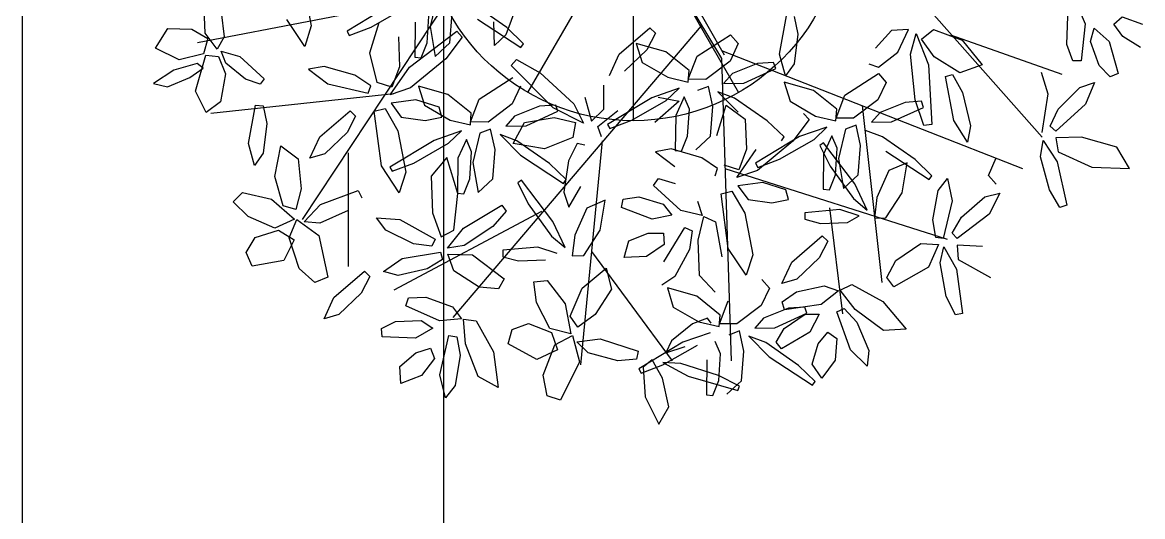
# Model space of a CAD drawing. Extents: x 8365 to 8547, y -347 to -272.
# Drawn here: x 8489.898 to 8491.492, y -318.148 to -317.444 of the extents above; entities that cross this region are included whole.
import ezdxf

# ---------------------------------------------------------------- set-up
doc = ezdxf.new("R2010")
doc.units = 0
doc.layers.get('0').update_dxf_attribs({"linetype": 'CONTINUOUS'})
doc.layers.add('1', color=7, linetype='CONTINUOUS')

msp = doc.modelspace()

# ---------------------------------------------------------------- linework, layer by layer
at = {"linetype": 'CONTINUOUS'}
for p, q in [((8490.7674, -316.9838), (8490.7674, -317.5838)), ((8490.7674, -316.9838), (8490.7674, -317.5838)), ((8490.7674, -316.9838), (8490.7674, -317.5838)), ((8490.6174, -317.024), (8490.9174, -317.5436)), ((8490.6174, -317.024), (8490.9174, -317.5436)), ((8490.6174, -317.5436), (8490.9174, -317.024))]:
    msp.add_line(p, q, dxfattribs=at)
at = {"color": 44}
for p, q in [((8490.7783, -317.3042), (8490.8928, -317.4952)), ((8490.7894, -317.302), (8490.897, -317.4902)), ((8491.1072, -317.333), (8491.3495, -317.6071)), ((8490.4966, -317.4057), (8490.1471, -317.4728)), ((8490.507, -317.4058), (8490.2962, -317.7245)), ((8490.8641, -317.4486), (8490.5106, -317.8643)), ((8491.219, -317.4616), (8491.3775, -317.5176)), ((8490.8928, -317.484), (8491.3216, -317.6518)), ((8490.8928, -317.4952), (8490.9068, -317.9258)), ((8490.4267, -317.5455), (8490.1657, -317.5735)), ((8491.0932, -317.5623), (8491.1212, -317.814)), ((8490.723, -317.6127), (8490.6924, -317.9314)), ((8490.3615, -317.6295), (8490.3615, -317.7916)), ((8490.8975, -317.6518), (8491.2144, -317.7525)), ((8490.6365, -317.7133), (8490.4267, -317.8252)), ((8491.0466, -317.7077), (8491.0652, -317.8587)), ((8490.7079, -317.7699), (8490.8229, -317.9258))]:
    msp.add_line(p, q, dxfattribs=at)
at = {"color": 60}
for p, q in [((8490.2979, -317.3896), (8490.309, -317.4488)), ((8490.1578, -317.4591), (8490.1558, -317.4128)), ((8490.488, -317.408), (8490.4782, -317.4495)), ((8490.1806, -317.4292), (8490.1848, -317.4644)), ((8490.4229, -317.4183), (8490.3599, -317.4564)), ((8490.3941, -317.4505), (8490.4433, -317.4225)), ((8490.5064, -317.4731), (8490.5097, -317.4311)), ((8490.2996, -317.4779), (8490.2742, -317.4395)), ((8490.309, -317.4488), (8490.2996, -317.4779)), ((8490.3925, -317.4872), (8490.4057, -317.4439)), ((8490.4569, -317.4435), (8490.4562, -317.4933)), ((8490.4737, -317.4729), (8490.4762, -317.4347)), ((8490.0872, -317.4805), (8490.1049, -317.4525)), ((8490.1049, -317.4525), (8490.1391, -317.4533)), ((8490.1391, -317.4533), (8490.1617, -317.4666)), ((8490.1749, -317.4818), (8490.1578, -317.4591)), ((8490.1848, -317.4644), (8490.1749, -317.4818)), ((8490.3599, -317.4564), (8490.3631, -317.4623)), ((8490.3631, -317.4623), (8490.3941, -317.4505)), ((8490.4331, -317.4642), (8490.4346, -317.5069)), ((8490.4487, -317.5074), (8490.5161, -317.4561)), ((8490.4782, -317.4495), (8490.4855, -317.4924)), ((8490.5237, -317.4648), (8490.5004, -317.4956)), ((8490.5161, -317.4561), (8490.5237, -317.4648)), ((8490.121, -317.4971), (8490.0872, -317.4805)), ((8490.1617, -317.4666), (8490.1554, -317.4884)), ((8490.4653, -317.4943), (8490.4737, -317.4729)), ((8490.4855, -317.4924), (8490.5064, -317.4731)), ((8490.1554, -317.4884), (8490.121, -317.4971)), ((8490.1442, -317.5415), (8490.1588, -317.4904)), ((8490.1588, -317.4904), (8490.177, -317.4923)), ((8490.177, -317.4923), (8490.1868, -317.5169)), ((8490.1873, -317.5019), (8490.1806, -317.4847)), ((8490.1806, -317.4847), (8490.2072, -317.4923)), ((8490.2072, -317.4923), (8490.2419, -317.5241)), ((8490.4029, -317.5296), (8490.3925, -317.4872)), ((8490.5004, -317.4956), (8490.4501, -317.537)), ((8490.4562, -317.4933), (8490.4653, -317.4943)), ((8490.1132, -317.5117), (8490.0841, -317.5307)), ((8490.1464, -317.5025), (8490.1132, -317.5117)), ((8490.136, -317.5225), (8490.1552, -317.5088)), ((8490.1552, -317.5088), (8490.1464, -317.5025)), ((8490.2154, -317.5248), (8490.1873, -317.5019)), ((8490.3273, -317.5064), (8490.3052, -317.5106)), ((8490.3052, -317.5106), (8490.3325, -317.5313)), ((8490.3709, -317.519), (8490.3273, -317.5064)), ((8490.4211, -317.547), (8490.4487, -317.5074)), ((8490.4346, -317.5069), (8490.4237, -317.5361)), ((8490.1043, -317.5354), (8490.136, -317.5225)), ((8490.1868, -317.5169), (8490.1795, -317.5567)), ((8490.2361, -317.532), (8490.2154, -317.5248)), ((8490.2419, -317.5241), (8490.2361, -317.532)), ((8490.3935, -317.5343), (8490.3709, -317.519)), ((8490.0841, -317.5307), (8490.1043, -317.5354)), ((8490.1594, -317.5722), (8490.1442, -317.5415)), ((8490.3325, -317.5313), (8490.39, -317.5448)), ((8490.39, -317.5448), (8490.3935, -317.5343)), ((8490.4237, -317.5361), (8490.4029, -317.5296)), ((8490.4501, -317.537), (8490.4211, -317.547)), ((8490.5035, -317.5464), (8490.4616, -317.5345)), ((8490.4616, -317.5345), (8490.4701, -317.5617)), ((8490.1795, -317.5567), (8490.1594, -317.5722)), ((8490.4578, -317.5541), (8490.4226, -317.559)), ((8490.4226, -317.559), (8490.437, -317.5786)), ((8490.4909, -317.5645), (8490.4578, -317.5541)), ((8490.2196, -317.6163), (8490.2295, -317.5618)), ((8490.2295, -317.5618), (8490.2405, -317.5627)), ((8490.2405, -317.5627), (8490.2459, -317.5878)), ((8490.3209, -317.607), (8490.3642, -317.5696)), ((8490.3642, -317.5696), (8490.3721, -317.5772)), ((8490.3985, -317.5702), (8490.414, -317.5666)), ((8490.4087, -317.648), (8490.3985, -317.5702)), ((8490.414, -317.5666), (8490.4324, -317.5981)), ((8490.4701, -317.5617), (8490.5065, -317.5828)), ((8490.4947, -317.5787), (8490.4909, -317.5645)), ((8490.2459, -317.5878), (8490.2406, -317.63)), ((8490.3721, -317.5772), (8490.3599, -317.6007)), ((8490.437, -317.5786), (8490.4709, -317.5833)), ((8490.4709, -317.5833), (8490.4947, -317.5787)), ((8490.307, -317.6373), (8490.3209, -317.607)), ((8490.3599, -317.6007), (8490.3281, -317.6311)), ((8490.4324, -317.5981), (8490.4435, -317.6573)), ((8490.5227, -317.5983), (8490.4838, -317.6119)), ((8490.5043, -317.616), (8490.5227, -317.5983)), ((8490.4838, -317.6119), (8490.4208, -317.6499)), ((8490.5298, -317.6107), (8490.5178, -317.637))]:
    msp.add_line(p, q, dxfattribs=at)
at = {"color": 68}
for p, q in [((8491.3983, -317.4171), (8491.4108, -317.4459)), ((8491.3845, -317.4751), (8491.3862, -317.4347)), ((8491.4108, -317.4459), (8491.4052, -317.4983)), ((8491.4515, -317.4462), (8491.4636, -317.4361)), ((8491.4642, -317.4641), (8491.4515, -317.4462)), ((8491.4636, -317.4361), (8491.4925, -317.4462)), ((8491.1701, -317.4595), (8491.1876, -317.5044)), ((8491.1777, -317.4678), (8491.1947, -317.4541)), ((8491.1947, -317.4541), (8491.2357, -317.4691)), ((8491.4184, -317.4712), (8491.4235, -317.452)), ((8491.4235, -317.452), (8491.4449, -317.471)), ((8491.4897, -317.4797), (8491.4642, -317.4641)), ((8491.1959, -317.493), (8491.1777, -317.4678)), ((8491.2357, -317.4691), (8491.2642, -317.5042)), ((8491.393, -317.4984), (8491.3845, -317.4751)), ((8491.4307, -317.5052), (8491.4184, -317.4712)), ((8491.4449, -317.471), (8491.4577, -317.5165)), ((8491.2322, -317.5156), (8491.1959, -317.493)), ((8491.1876, -317.5044), (8491.1926, -317.589)), ((8491.2642, -317.5042), (8491.2322, -317.5156)), ((8491.4052, -317.4983), (8491.393, -317.4984)), ((8491.4464, -317.5213), (8491.4307, -317.5052)), ((8491.2118, -317.5208), (8491.2218, -317.5181)), ((8491.2237, -317.5833), (8491.2118, -317.5208)), ((8491.2218, -317.5181), (8491.236, -317.5435)), ((8491.3481, -317.5146), (8491.3574, -317.5456)), ((8491.4577, -317.5165), (8491.4464, -317.5213)), ((8491.236, -317.5435), (8491.2473, -317.591)), ((8491.3723, -317.5676), (8491.4032, -317.5363)), ((8491.4032, -317.5363), (8491.4241, -317.5295)), ((8491.4241, -317.5295), (8491.4111, -317.5602)), ((8491.1811, -317.5905), (8491.1686, -317.554)), ((8491.3574, -317.5456), (8491.349, -317.6004)), ((8491.4111, -317.5602), (8491.3688, -317.5988)), ((8491.1352, -317.5856), (8491.1805, -317.5648)), ((8491.3607, -317.5914), (8491.3723, -317.5676)), ((8491.1063, -317.5861), (8491.1352, -317.5856)), ((8491.1926, -317.589), (8491.1811, -317.5905)), ((8491.243, -317.6143), (8491.2237, -317.5833)), ((8491.2473, -317.591), (8491.243, -317.6143)), ((8491.3688, -317.5988), (8491.3607, -317.5914)), ((8491.122, -317.6069), (8491.0982, -317.5978)), ((8491.1686, -317.6392), (8491.122, -317.6069)), ((8491.4057, -317.6073), (8491.3692, -317.608)), ((8491.3692, -317.608), (8491.3725, -317.6281)), ((8491.4556, -317.6216), (8491.4057, -317.6073)), ((8491.3471, -317.6351), (8491.3508, -317.6118)), ((8491.3508, -317.6118), (8491.371, -317.6422)), ((8491.4738, -317.6517), (8491.4556, -317.6216)), ((8491.1271, -317.6271), (8491.1885, -317.6676)), ((8491.1925, -317.6622), (8491.1686, -317.6392)), ((8491.2731, -317.662), (8491.284, -317.6369)), ((8491.3598, -317.6823), (8491.3471, -317.6351)), ((8491.3725, -317.6281), (8491.4202, -317.6501)), ((8491.1313, -317.6548), (8491.1142, -317.6933)), ((8491.1575, -317.6436), (8491.1313, -317.6548)), ((8491.1501, -317.6864), (8491.1575, -317.6436)), ((8491.371, -317.6422), (8491.3846, -317.7043)), ((8491.4202, -317.6501), (8491.4738, -317.6517)), ((8491.1885, -317.6676), (8491.1925, -317.6622)), ((8491.2013, -317.6831), (8491.2147, -317.6662)), ((8491.2147, -317.6662), (8491.2215, -317.6979)), ((8491.2842, -317.6742), (8491.2731, -317.662)), ((8491.1271, -317.7223), (8491.1501, -317.6864)), ((8491.1939, -317.725), (8491.2013, -317.6831)), ((8491.2679, -317.6922), (8491.2893, -317.6871)), ((8491.2893, -317.6871), (8491.2739, -317.7167)), ((8491.3747, -317.7073), (8491.3598, -317.6823)), ((8491.2215, -317.6979), (8491.2088, -317.7518)), ((8491.2346, -317.721), (8491.2679, -317.6922)), ((8491.3846, -317.7043), (8491.3747, -317.7073)), ((8491.2739, -317.7167), (8491.2287, -317.7518)), ((8491.1106, -317.7227), (8491.1271, -317.7223)), ((8491.1979, -317.7503), (8491.1939, -317.725)), ((8491.2212, -317.7438), (8491.2346, -317.721)), ((8491.2088, -317.7518), (8491.1979, -317.7503)), ((8491.2287, -317.7518), (8491.2212, -317.7438)), ((8491.1411, -317.7831), (8491.1769, -317.7587)), ((8491.1769, -317.7587), (8491.2018, -317.7601)), ((8491.2018, -317.7601), (8491.1876, -317.7922)), ((8491.2042, -317.7863), (8491.2097, -317.7633)), ((8491.2097, -317.7633), (8491.2274, -317.7953)), ((8491.2647, -317.7632), (8491.2283, -317.761)), ((8491.2283, -317.761), (8491.23, -317.7813)), ((8491.1282, -317.8072), (8491.1411, -317.7831)), ((8491.23, -317.7813), (8491.2758, -317.807)), ((8491.1876, -317.7922), (8491.1383, -317.8202)), ((8491.213, -317.8343), (8491.2042, -317.7863)), ((8491.2274, -317.7953), (8491.2361, -317.8582)), ((8490.8839, -317.8281), (8490.8618, -317.8041)), ((8491.1383, -317.8202), (8491.1282, -317.8072)), ((8490.9611, -317.8224), (8490.9494, -317.8472)), ((8490.9793, -317.8416), (8490.9998, -317.8275)), ((8491.0594, -317.8262), (8491.0347, -317.8456)), ((8491.0834, -317.8528), (8491.062, -317.8251)), ((8491.0785, -317.8171), (8491.1229, -317.8414)), ((8490.8911, -317.8606), (8490.8578, -317.8339)), ((8490.89, -317.8732), (8490.9026, -317.8404)), ((8490.9494, -317.8472), (8490.915, -317.8733)), ((8490.9825, -317.8534), (8490.9793, -317.8416)), ((8491.0347, -317.8456), (8490.9825, -317.8534)), ((8491.1229, -317.8414), (8491.156, -317.8807)), ((8491.2259, -317.8605), (8491.213, -317.8343)), ((8490.8897, -317.877), (8490.8911, -317.8606)), ((8490.9884, -317.8508), (8490.9528, -317.865)), ((8490.9691, -317.8787), (8491.0144, -317.8579)), ((8490.9822, -317.8798), (8491.0121, -317.8593)), ((8491.0114, -317.8492), (8490.9884, -317.8508)), ((8491.0144, -317.8579), (8491.0114, -317.8492)), ((8491.0121, -317.8593), (8491.0319, -317.8594)), ((8491.0319, -317.8594), (8491.0189, -317.8849)), ((8491.057, -317.8561), (8491.0675, -317.8511)), ((8491.0764, -317.91), (8491.057, -317.8561)), ((8491.0675, -317.8511), (8491.0855, -317.8707)), ((8491.1235, -317.8828), (8491.0834, -317.8528)), ((8491.2361, -317.8582), (8491.2259, -317.8605)), ((8490.8609, -317.8703), (8490.8897, -317.877)), ((8490.8784, -317.8722), (8490.873, -317.8649)), ((8490.915, -317.8733), (8490.89, -317.8732)), ((8490.9528, -317.865), (8490.9402, -317.8792)), ((8490.9402, -317.8792), (8490.9691, -317.8787)), ((8490.9707, -317.8991), (8490.9822, -317.8798)), ((8491.0855, -317.8707), (8491.1027, -317.9111)), ((8490.877, -317.8858), (8490.8381, -317.8994)), ((8490.9186, -317.8832), (8490.9032, -317.8891)), ((8490.925, -317.9121), (8490.9186, -317.8832)), ((8490.9559, -317.8999), (8490.932, -317.8909)), ((8490.932, -317.8909), (8490.961, -317.9202)), ((8491.0189, -317.8849), (8490.9782, -317.9087)), ((8491.0305, -317.9018), (8491.0446, -317.8851)), ((8491.0446, -317.8851), (8491.0574, -317.8942)), ((8491.0574, -317.8942), (8491.0549, -317.9247)), ((8491.156, -317.8807), (8491.1235, -317.8828)), ((8490.8915, -317.9157), (8490.8841, -317.8982)), ((8491.0024, -317.9323), (8490.9559, -317.8999)), ((8490.9782, -317.9087), (8490.9707, -317.8991)), ((8491.0219, -317.9305), (8491.0305, -317.9018)), ((8491.1005, -317.9334), (8491.0764, -317.91)), ((8491.1027, -317.9111), (8491.1005, -317.9334)), ((8490.889, -317.954), (8490.8915, -317.9157)), ((8490.9216, -317.9541), (8490.925, -317.9121)), ((8490.961, -317.9202), (8491.0224, -317.9606)), ((8491.0549, -317.9247), (8491.036, -317.9503)), ((8490.8888, -317.9469), (8490.8349, -317.9296)), ((8491.0264, -317.9552), (8491.0024, -317.9323)), ((8491.036, -317.9503), (8491.0219, -317.9305)), ((8490.8457, -317.9475), (8490.9163, -317.9681)), ((8490.8805, -317.9754), (8490.889, -317.954)), ((8490.9185, -317.9618), (8490.8888, -317.9469)), ((8490.9007, -317.9734), (8490.9216, -317.9541)), ((8491.0224, -317.9606), (8491.0264, -317.9552)), ((8490.8714, -317.9744), (8490.8805, -317.9754)), ((8490.9163, -317.9681), (8490.9185, -317.9618))]:
    msp.add_line(p, q, dxfattribs=at)
at = {"color": 62}
for p, q in [((8490.5872, -317.4512), (8490.5407, -317.4189)), ((8490.6009, -317.4205), (8490.5858, -317.4617)), ((8490.5457, -317.4391), (8490.6072, -317.4796)), ((8490.5696, -317.4766), (8490.5687, -317.4432)), ((8490.5858, -317.4617), (8490.5696, -317.4766)), ((8490.6111, -317.4742), (8490.5872, -317.4512)), ((8490.7475, -317.489), (8490.7909, -317.4516)), ((8490.7988, -317.4592), (8490.7865, -317.4827)), ((8490.7909, -317.4516), (8490.7988, -317.4592)), ((8490.6072, -317.4796), (8490.6111, -317.4742)), ((8490.8135, -317.4855), (8490.7717, -317.4737)), ((8490.7717, -317.4737), (8490.7801, -317.5009)), ((8490.5936, -317.5053), (8490.6012, -317.4966)), ((8490.6012, -317.4966), (8490.6348, -317.5156)), ((8490.7337, -317.5193), (8490.7475, -317.489)), ((8490.7865, -317.4827), (8490.7548, -317.5131)), ((8490.8468, -317.5122), (8490.8135, -317.4855)), ((8490.8457, -317.5248), (8490.8583, -317.492)), ((8490.6534, -317.5653), (8490.5936, -317.5053)), ((8490.7801, -317.5009), (8490.8166, -317.522)), ((8490.8454, -317.5287), (8490.8468, -317.5122)), ((8490.5482, -317.5529), (8490.596, -317.5224)), ((8490.6348, -317.5156), (8490.6826, -317.56)), ((8490.8166, -317.522), (8490.8454, -317.5287)), ((8490.6068, -317.5348), (8490.5951, -317.5596)), ((8490.5367, -317.5731), (8490.5035, -317.5464)), ((8490.5356, -317.5856), (8490.5482, -317.5529)), ((8490.5951, -317.5596), (8490.5606, -317.5858)), ((8490.5354, -317.5895), (8490.5367, -317.5731)), ((8490.634, -317.5633), (8490.5985, -317.5774)), ((8490.6148, -317.5911), (8490.6601, -317.5703)), ((8490.657, -317.5617), (8490.634, -317.5633)), ((8490.6601, -317.5703), (8490.657, -317.5617)), ((8490.5065, -317.5828), (8490.5354, -317.5895)), ((8490.5606, -317.5858), (8490.5356, -317.5856)), ((8490.5985, -317.5774), (8490.5858, -317.5916)), ((8490.5858, -317.5916), (8490.6148, -317.5911)), ((8490.5962, -317.6163), (8490.6126, -317.5865)), ((8490.6126, -317.5865), (8490.6548, -317.5794)), ((8490.5489, -317.6016), (8490.5391, -317.6431)), ((8490.5643, -317.5957), (8490.5489, -317.6016)), ((8490.5706, -317.6246), (8490.5643, -317.5957)), ((8490.6016, -317.6124), (8490.5777, -317.6034)), ((8490.5777, -317.6034), (8490.6067, -317.6327)), ((8490.6815, -317.6077), (8490.6408, -317.6237)), ((8490.2281, -317.6475), (8490.2196, -317.6163)), ((8490.257, -317.6631), (8490.2655, -317.6194)), ((8490.2655, -317.6194), (8490.2904, -317.6383)), ((8490.455, -317.6441), (8490.5043, -317.616)), ((8490.5372, -317.6282), (8490.5298, -317.6107)), ((8490.5673, -317.6666), (8490.5706, -317.6246)), ((8490.6408, -317.6237), (8490.5962, -317.6163)), ((8490.6481, -317.6447), (8490.6016, -317.6124)), ((8490.2406, -317.63), (8490.2281, -317.6475)), ((8490.2904, -317.6383), (8490.2945, -317.6808)), ((8490.3281, -317.6311), (8490.307, -317.6373)), ((8490.5021, -317.6362), (8490.4794, -317.663)), ((8490.5176, -317.6875), (8490.5021, -317.6362)), ((8490.5178, -317.637), (8490.5171, -317.6869)), ((8490.5347, -317.6664), (8490.5372, -317.6282)), ((8490.6067, -317.6327), (8490.6681, -317.6731)), ((8490.434, -317.6864), (8490.4087, -317.648)), ((8490.4208, -317.6499), (8490.424, -317.6558)), ((8490.424, -317.6558), (8490.455, -317.6441)), ((8490.5391, -317.6431), (8490.5464, -317.6859)), ((8490.672, -317.6677), (8490.6481, -317.6447)), ((8490.6752, -317.6409), (8490.6685, -317.6857)), ((8490.2687, -317.705), (8490.257, -317.6631)), ((8490.4435, -317.6573), (8490.434, -317.6864)), ((8490.4794, -317.663), (8490.4816, -317.7149)), ((8490.5262, -317.6878), (8490.5347, -317.6664)), ((8490.5464, -317.6859), (8490.5673, -317.6666)), ((8490.6084, -317.6687), (8490.6029, -317.6725)), ((8490.6029, -317.6725), (8490.6178, -317.7021)), ((8490.6529, -317.7273), (8490.6084, -317.6687)), ((8490.6681, -317.6731), (8490.672, -317.6677)), ((8490.1976, -317.6993), (8490.2111, -317.6859)), ((8490.2111, -317.6859), (8490.2522, -317.6957)), ((8490.2945, -317.6808), (8490.287, -317.7104)), ((8490.3219, -317.7033), (8490.3755, -317.6832)), ((8490.3755, -317.6832), (8490.3807, -317.6936)), ((8490.5118, -317.7398), (8490.5176, -317.6875)), ((8490.5171, -317.6869), (8490.5262, -317.6878)), ((8490.6685, -317.6857), (8490.6756, -317.7071)), ((8490.219, -317.72), (8490.1976, -317.6993)), ((8490.2522, -317.6957), (8490.2851, -317.7241)), ((8490.2988, -317.7277), (8490.3219, -317.7033)), ((8490.5257, -317.7367), (8490.5802, -317.7042)), ((8490.5802, -317.7042), (8490.5863, -317.7126)), ((8490.6178, -317.7021), (8490.6509, -317.7481)), ((8490.2569, -317.7368), (8490.219, -317.72)), ((8490.287, -317.7104), (8490.2687, -317.705)), ((8490.3613, -317.7119), (8490.3211, -317.7296)), ((8490.4816, -317.7149), (8490.4938, -317.7493)), ((8490.5863, -317.7126), (8490.5672, -317.7347)), ((8490.2851, -317.7241), (8490.2569, -317.7368)), ((8490.2774, -317.7505), (8490.2886, -317.7244)), ((8490.2886, -317.7244), (8490.3197, -317.7475)), ((8490.3211, -317.7296), (8490.2988, -317.7277)), ((8490.415, -317.7397), (8490.4019, -317.7219)), ((8490.4019, -317.7219), (8490.4352, -317.7246)), ((8490.4352, -317.7246), (8490.4851, -317.7525)), ((8490.5672, -317.7347), (8490.5265, -317.7616)), ((8490.6705, -317.7645), (8490.6529, -317.7273)), ((8490.2162, -317.7713), (8490.229, -317.7502)), ((8490.229, -317.7502), (8490.2623, -317.7399)), ((8490.2623, -317.7399), (8490.2846, -317.7536)), ((8490.2915, -317.7945), (8490.2774, -317.7505)), ((8490.3197, -317.7475), (8490.3327, -317.8066)), ((8490.4544, -317.759), (8490.415, -317.7397)), ((8490.4938, -317.7493), (8490.5118, -317.7398)), ((8490.5031, -317.7655), (8490.5257, -317.7367)), ((8490.6509, -317.7481), (8490.6705, -317.7645)), ((8490.2846, -317.7536), (8490.2701, -317.783)), ((8490.4807, -317.7625), (8490.4544, -317.759)), ((8490.4851, -317.7525), (8490.4807, -317.7625)), ((8490.5265, -317.7616), (8490.5031, -317.7655)), ((8490.6314, -317.7637), (8490.5818, -317.7683)), ((8490.2246, -317.791), (8490.2162, -317.7713)), ((8490.2701, -317.783), (8490.2246, -317.791)), ((8490.4119, -317.7988), (8490.4383, -317.7801)), ((8490.314, -317.8142), (8490.2915, -317.7945)), ((8490.3411, -317.8355), (8490.3845, -317.7982)), ((8490.3845, -317.7982), (8490.3924, -317.8058)), ((8490.4326, -317.8045), (8490.4119, -317.7988)), ((8490.3327, -317.8066), (8490.314, -317.8142)), ((8490.3924, -317.8058), (8490.3801, -317.8292)), ((8490.3801, -317.8292), (8490.3484, -317.8597)), ((8490.3273, -317.8659), (8490.3411, -317.8355)), ((8490.3484, -317.8597), (8490.3273, -317.8659)), ((8490.4089, -317.8797), (8490.429, -317.8696)), ((8490.41, -317.8918), (8490.4089, -317.8797)), ((8490.4364, -317.958), (8490.4351, -317.9337))]:
    msp.add_line(p, q, dxfattribs=at)
at = {"color": 64}
for p, q in [((8490.9756, -317.4888), (8490.9855, -317.4343)), ((8490.9964, -317.4352), (8491.0018, -317.4604)), ((8490.8583, -317.492), (8490.906, -317.4616)), ((8490.906, -317.4616), (8490.9168, -317.474)), ((8491.0018, -317.4604), (8490.9965, -317.5026)), ((8490.9168, -317.474), (8490.9051, -317.4988)), ((8490.9841, -317.5201), (8490.9756, -317.4888)), ((8490.9051, -317.4988), (8490.8707, -317.525)), ((8490.9441, -317.5024), (8490.9085, -317.5166)), ((8490.9248, -317.5303), (8490.9701, -317.5095)), ((8490.9671, -317.5009), (8490.9441, -317.5024)), ((8490.9701, -317.5095), (8490.9671, -317.5009)), ((8490.9965, -317.5026), (8490.9841, -317.5201)), ((8490.8707, -317.525), (8490.8457, -317.5248)), ((8490.9085, -317.5166), (8490.8959, -317.5308)), ((8491.0239, -317.5408), (8490.9821, -317.529)), ((8490.9821, -317.529), (8490.9905, -317.5562)), ((8490.7255, -317.5674), (8490.7256, -317.5332)), ((8490.8327, -317.5375), (8490.7938, -317.551)), ((8490.8143, -317.5552), (8490.8327, -317.5375)), ((8490.8743, -317.5349), (8490.8589, -317.5407)), ((8490.8807, -317.5638), (8490.8743, -317.5349)), ((8490.9116, -317.5516), (8490.8878, -317.5425)), ((8490.8878, -317.5425), (8490.9167, -317.5718)), ((8490.8959, -317.5308), (8490.9248, -317.5303)), ((8490.6826, -317.56), (8490.6963, -317.5874)), ((8490.6985, -317.5501), (8490.708, -317.5843)), ((8490.7938, -317.551), (8490.7309, -317.5891)), ((8490.7651, -317.5832), (8490.8143, -317.5552)), ((8490.8328, -317.5561), (8490.7981, -317.5863)), ((8490.8027, -317.5505), (8490.8328, -317.5561)), ((8490.8398, -317.5499), (8490.8278, -317.5762)), ((8490.8472, -317.5674), (8490.8398, -317.5499)), ((8490.9582, -317.5839), (8490.9116, -317.5516)), ((8490.9905, -317.5562), (8491.027, -317.5773)), ((8490.6963, -317.5874), (8490.6534, -317.5653)), ((8490.708, -317.5843), (8490.7255, -317.5674)), ((8490.7167, -317.5919), (8490.7455, -317.5695)), ((8490.8278, -317.5762), (8490.8271, -317.626)), ((8490.8447, -317.6056), (8490.8472, -317.5674)), ((8490.8773, -317.6058), (8490.8807, -317.5638)), ((8490.8864, -317.6047), (8490.8996, -317.5615)), ((8490.8996, -317.5615), (8490.9269, -317.5817)), ((8491.0099, -317.5736), (8491.0176, -317.5823)), ((8490.6548, -317.5794), (8490.6851, -317.5863)), ((8490.6851, -317.5863), (8490.6815, -317.6077)), ((8490.7223, -317.6067), (8490.7167, -317.5919)), ((8490.7309, -317.5891), (8490.7341, -317.595)), ((8490.7341, -317.595), (8490.7651, -317.5832)), ((8490.9269, -317.5817), (8490.9284, -317.6245)), ((8490.9821, -317.6069), (8490.9582, -317.5839)), ((8491.0176, -317.5823), (8490.9943, -317.6131)), ((8490.8362, -317.627), (8490.8447, -317.6056)), ((8490.8564, -317.6251), (8490.8773, -317.6058)), ((8491.0042, -317.6063), (8490.9413, -317.6444)), ((8490.9782, -317.6123), (8490.9821, -317.6069)), ((8490.6874, -317.6165), (8490.6752, -317.6409)), ((8490.6982, -317.6185), (8490.6874, -317.6165)), ((8490.8212, -317.624), (8490.799, -317.6282)), ((8490.8648, -317.6366), (8490.8212, -317.624)), ((8490.9284, -317.6245), (8490.9176, -317.6536)), ((8490.9943, -317.6131), (8490.944, -317.6546)), ((8490.9755, -317.6385), (8491.0247, -317.6105)), ((8490.799, -317.6282), (8490.8264, -317.6489)), ((8490.8271, -317.626), (8490.8362, -317.627)), ((8490.8873, -317.6519), (8490.8648, -317.6366)), ((8490.915, -317.6645), (8490.9425, -317.625)), ((8490.9445, -317.6503), (8490.9755, -317.6385)), ((8490.8839, -317.6623), (8490.8873, -317.6519)), ((8490.9176, -317.6536), (8490.8968, -317.6471)), ((8490.944, -317.6546), (8490.915, -317.6645)), ((8490.9413, -317.6444), (8490.9445, -317.6503)), ((8490.7962, -317.676), (8490.8033, -317.6661)), ((8490.8033, -317.6661), (8490.8271, -317.6732)), ((8490.6756, -317.7071), (8490.6925, -317.6773)), ((8490.835, -317.7116), (8490.7962, -317.676)), ((8490.9026, -317.7656), (8490.8924, -317.6878)), ((8490.7275, -317.6971), (8490.7013, -317.7083)), ((8490.7201, -317.7399), (8490.7275, -317.6971)), ((8490.7504, -317.7074), (8490.7532, -317.6955)), ((8490.7532, -317.6955), (8490.7754, -317.6923)), ((8490.7754, -317.6923), (8490.8101, -317.7027)), ((8490.8101, -317.7027), (8490.8225, -317.7182)), ((8490.8586, -317.6985), (8490.8656, -317.7187)), ((8490.7013, -317.7083), (8490.6842, -317.7469)), ((8490.7945, -317.7241), (8490.7504, -317.7074)), ((8490.8225, -317.7182), (8490.7945, -317.7241)), ((8490.8656, -317.7187), (8490.835, -317.7116)), ((8490.8599, -317.7541), (8490.868, -317.7201)), ((8490.868, -317.7201), (8490.8846, -317.7279)), ((8490.8111, -317.7846), (8490.8408, -317.7357)), ((8490.8408, -317.7357), (8490.8513, -317.7406)), ((8490.8846, -317.7279), (8490.8936, -317.7777)), ((8490.6842, -317.7469), (8490.6806, -317.7762)), ((8490.697, -317.7758), (8490.7201, -317.7399)), ((8490.7609, -317.755), (8490.7886, -317.7438)), ((8490.7886, -317.7438), (8490.8105, -317.7442)), ((8490.8105, -317.7442), (8490.8114, -317.7599)), ((8490.8513, -317.7406), (8490.8474, -317.767)), ((8490.5818, -317.7683), (8490.5818, -317.7775)), ((8490.6589, -317.7729), (8490.6314, -317.7637)), ((8490.7544, -317.7785), (8490.7609, -317.755)), ((8490.8114, -317.7599), (8490.7861, -317.7771)), ((8490.8474, -317.767), (8490.8267, -317.8058)), ((8490.8618, -317.8041), (8490.8599, -317.7541)), ((8490.4383, -317.7801), (8490.4929, -317.7708)), ((8490.4958, -317.7814), (8490.474, -317.795)), ((8490.4929, -317.7708), (8490.4958, -317.7814)), ((8490.5117, -317.7975), (8490.5033, -317.7739)), ((8490.5033, -317.7739), (8490.5384, -317.7746)), ((8490.5384, -317.7746), (8490.5834, -317.8089)), ((8490.5818, -317.7775), (8490.604, -317.7836)), ((8490.604, -317.7836), (8490.6423, -317.7821)), ((8490.6806, -317.7762), (8490.697, -317.7758)), ((8490.7861, -317.7771), (8490.7544, -317.7785)), ((8490.474, -317.795), (8490.4326, -317.8045)), ((8490.5481, -317.8209), (8490.5117, -317.7975)), ((8490.6947, -317.8223), (8490.7288, -317.7936)), ((8490.7288, -317.7936), (8490.7364, -317.8239)), ((8490.5834, -317.8089), (8490.5754, -317.8234)), ((8490.6258, -317.8133), (8490.6447, -317.8114)), ((8490.6295, -317.8428), (8490.6258, -317.8133)), ((8490.6447, -317.8114), (8490.6706, -317.8447)), ((8490.8267, -317.8058), (8490.808, -317.818)), ((8490.5754, -317.8234), (8490.5481, -317.8209)), ((8490.6777, -317.8623), (8490.6947, -317.8223)), ((8490.7364, -317.8239), (8490.7129, -317.8596)), ((8490.8578, -317.8339), (8490.816, -317.822)), ((8490.816, -317.822), (8490.8244, -317.8492)), ((8490.4435, -317.8475), (8490.4472, -317.8359)), ((8490.4916, -317.869), (8490.4435, -317.8475)), ((8490.4472, -317.8359), (8490.4719, -317.835)), ((8490.4719, -317.835), (8490.5098, -317.8491)), ((8490.6486, -317.8797), (8490.6295, -317.8428)), ((8490.6706, -317.8447), (8490.6784, -317.8874)), ((8490.5098, -317.8491), (8490.5229, -317.866)), ((8490.6885, -317.878), (8490.6777, -317.8623)), ((8490.7129, -317.8596), (8490.6885, -317.878)), ((8490.429, -317.8696), (8490.4652, -317.8684)), ((8490.4819, -317.8792), (8490.4572, -317.8937)), ((8490.4652, -317.8684), (8490.4819, -317.8792)), ((8490.5229, -317.866), (8490.4916, -317.869)), ((8490.5287, -317.9014), (8490.5257, -317.8665)), ((8490.5257, -317.8665), (8490.5439, -317.8687)), ((8490.5439, -317.8687), (8490.5682, -317.913)), ((8490.5951, -317.8811), (8490.6184, -317.8726)), ((8490.6184, -317.8726), (8490.6508, -317.8854)), ((8490.6784, -317.8874), (8490.6486, -317.8797)), ((8490.4572, -317.8937), (8490.41, -317.8918)), ((8490.4922, -317.9458), (8490.5048, -317.8899)), ((8490.5048, -317.8899), (8490.5163, -317.8914)), ((8490.5163, -317.8914), (8490.5209, -317.9176)), ((8490.5894, -317.9017), (8490.5951, -317.8811)), ((8490.6508, -317.8854), (8490.6596, -317.9101)), ((8490.6559, -317.9032), (8490.681, -317.8899)), ((8490.681, -317.8899), (8490.6907, -317.9274)), ((8490.6869, -317.8988), (8490.7202, -317.8943)), ((8490.4579, -317.9142), (8490.4788, -317.9077)), ((8490.4788, -317.9077), (8490.4846, -317.9223)), ((8490.5465, -317.9482), (8490.5287, -317.9014)), ((8490.6299, -317.924), (8490.5894, -317.9017)), ((8490.6596, -317.9101), (8490.6299, -317.924)), ((8490.6393, -317.9463), (8490.6559, -317.9032)), ((8490.703, -317.9143), (8490.6869, -317.8988)), ((8490.4351, -317.9337), (8490.4579, -317.9142)), ((8490.4846, -317.9223), (8490.4661, -317.9466)), ((8490.5209, -317.9176), (8490.5137, -317.9609)), ((8490.5682, -317.913), (8490.575, -317.964)), ((8490.6907, -317.9274), (8490.6639, -317.9816)), ((8490.4661, -317.9466), (8490.4364, -317.958)), ((8490.4999, -317.9785), (8490.4922, -317.9458)), ((8490.575, -317.964), (8490.5465, -317.9482)), ((8490.6446, -317.9757), (8490.6393, -317.9463)), ((8490.5137, -317.9609), (8490.4999, -317.9785)), ((8490.6639, -317.9816), (8490.6446, -317.9757))]:
    msp.add_line(p, q, dxfattribs=at)
at = {"color": 66}
for p, q in [((8491.135, -317.4551), (8491.1122, -317.4806)), ((8491.1593, -317.454), (8491.135, -317.4551)), ((8491.1438, -317.486), (8491.1593, -317.454)), ((8491.1622, -317.4891), (8491.1701, -317.4595)), ((8491.1166, -317.5076), (8491.1438, -317.486)), ((8491.1686, -317.554), (8491.1622, -317.4891)), ((8491.1028, -317.503), (8491.1166, -317.5076)), ((8491.0687, -317.5473), (8491.1164, -317.5168)), ((8491.1164, -317.5168), (8491.1272, -317.5293)), ((8491.0572, -317.5675), (8491.0239, -317.5408)), ((8491.1272, -317.5293), (8491.1155, -317.5541)), ((8491.0561, -317.5801), (8491.0687, -317.5473)), ((8491.1155, -317.5541), (8491.0811, -317.5803)), ((8491.1545, -317.5577), (8491.1189, -317.5719)), ((8491.1775, -317.5562), (8491.1545, -317.5577)), ((8491.1805, -317.5648), (8491.1775, -317.5562)), ((8491.0558, -317.584), (8491.0572, -317.5675)), ((8491.1189, -317.5719), (8491.1063, -317.5861)), ((8491.0431, -317.5928), (8491.0042, -317.6063)), ((8491.0247, -317.6105), (8491.0431, -317.5928)), ((8491.027, -317.5773), (8491.0558, -317.584)), ((8491.0811, -317.5803), (8491.0561, -317.5801)), ((8491.0847, -317.5902), (8491.0693, -317.596)), ((8491.0911, -317.6191), (8491.0847, -317.5902)), ((8491.0502, -317.6052), (8491.0382, -317.6315)), ((8491.0576, -317.6227), (8491.0502, -317.6052)), ((8491.0693, -317.596), (8491.0595, -317.6375)), ((8491.0384, -317.6152), (8491.0329, -317.619)), ((8491.0329, -317.619), (8491.0478, -317.6486)), ((8491.0829, -317.6738), (8491.0384, -317.6152)), ((8491.0551, -317.6609), (8491.0576, -317.6227)), ((8491.0877, -317.6611), (8491.0911, -317.6191)), ((8491.0382, -317.6315), (8491.0375, -317.6813)), ((8491.0595, -317.6375), (8491.0668, -317.6804)), ((8491.0478, -317.6486), (8491.0809, -317.6946)), ((8490.9516, -317.6716), (8490.9164, -317.6766)), ((8490.9847, -317.6821), (8490.9516, -317.6716)), ((8491.0466, -317.6823), (8491.0551, -317.6609)), ((8491.0668, -317.6804), (8491.0877, -317.6611)), ((8490.8924, -317.6878), (8490.9078, -317.6841)), ((8490.9078, -317.6841), (8490.9262, -317.7157)), ((8490.9164, -317.6766), (8490.9309, -317.6962)), ((8490.9886, -317.6962), (8490.9847, -317.6821)), ((8491.0375, -317.6813), (8491.0466, -317.6823)), ((8491.1005, -317.711), (8491.0829, -317.6738)), ((8490.9309, -317.6962), (8490.9648, -317.7008)), ((8490.9648, -317.7008), (8490.9886, -317.6962)), ((8491.0809, -317.6946), (8491.1005, -317.711)), ((8491.1142, -317.6933), (8491.1106, -317.7227)), ((8490.9262, -317.7157), (8490.9374, -317.7749)), ((8491.0614, -317.7102), (8491.0118, -317.7148)), ((8491.0118, -317.7148), (8491.0118, -317.7239)), ((8491.0889, -317.7194), (8491.0614, -317.7102)), ((8491.0723, -317.7286), (8491.0889, -317.7194)), ((8491.0118, -317.7239), (8491.034, -317.7301)), ((8491.034, -317.7301), (8491.0723, -317.7286)), ((8490.993, -317.7851), (8491.0363, -317.7478)), ((8491.0363, -317.7478), (8491.0442, -317.7554)), ((8490.9279, -317.804), (8490.9026, -317.7656)), ((8491.0442, -317.7554), (8491.032, -317.7789)), ((8490.9374, -317.7749), (8490.9279, -317.804)), ((8491.032, -317.7789), (8491.0003, -317.8093)), ((8490.9791, -317.8155), (8490.993, -317.7851)), ((8490.9503, -317.8099), (8490.9611, -317.8224)), ((8491.0003, -317.8093), (8490.9791, -317.8155)), ((8490.9998, -317.8275), (8491.0393, -317.819)), ((8491.0393, -317.819), (8491.0594, -317.8262)), ((8491.062, -317.8251), (8491.0785, -317.8171)), ((8490.8244, -317.8492), (8490.8609, -317.8703)), ((8490.8515, -317.8731), (8490.8216, -317.8971)), ((8490.873, -317.8649), (8490.8515, -317.8731)), ((8490.7202, -317.8943), (8490.7745, -317.9122)), ((8490.8381, -317.8994), (8490.7752, -317.9374)), ((8490.8094, -317.9316), (8490.8586, -317.9035)), ((8490.8216, -317.8971), (8490.8137, -317.9144)), ((8490.8137, -317.9144), (8490.8412, -317.9054)), ((8490.7455, -317.9257), (8490.703, -317.9143)), ((8490.772, -317.9236), (8490.7455, -317.9257)), ((8490.7745, -317.9122), (8490.772, -317.9236)), ((8490.7943, -317.9246), (8490.7813, -317.9347)), ((8490.8089, -317.9504), (8490.7943, -317.9246)), ((8490.8721, -317.9246), (8490.8714, -317.9744)), ((8490.7752, -317.9374), (8490.7784, -317.9433)), ((8490.7784, -317.9433), (8490.8094, -317.9316)), ((8490.7813, -317.9347), (8490.7841, -317.9773)), ((8490.8349, -317.9296), (8490.8094, -317.928)), ((8490.8094, -317.928), (8490.8457, -317.9475)), ((8490.818, -317.9915), (8490.8089, -317.9504)), ((8490.7841, -317.9773), (8490.8037, -318.0161)), ((8490.8037, -318.0161), (8490.818, -317.9915))]:
    msp.add_line(p, q, dxfattribs=at)
at = {"layer": '1', "color": 1, "linetype": 'CONTINUOUS'}
for p, q in [((8489.8977, -321.5899), (8489.8977, -306.2757)), ((8490.4977, -321.4291), (8490.4977, -306.4365))]:
    msp.add_line(p, q, dxfattribs=at)
msp.add_circle((8490.7674, -317.2838), 0.3, dxfattribs=at)

doc.saveas('drawing.dxf')
